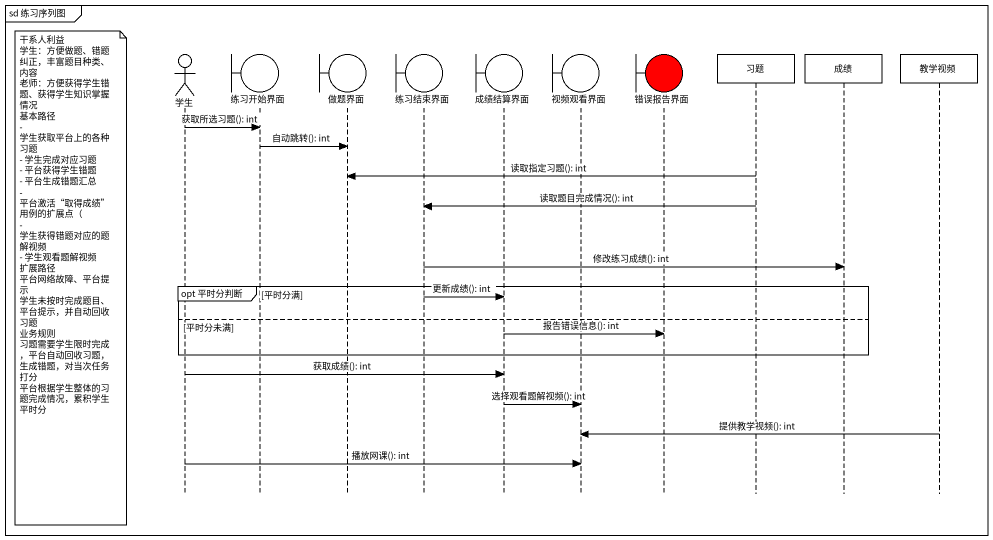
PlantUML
@startuml
mainframe sd 练习序列图
hide footbox
actor 学生
boundary 练习开始界面
boundary 做题界面
boundary 练习结束界面
boundary 成绩结算界面
boundary 视频观看界面
boundary 错误报告界面 #FF0000
participant 习题
participant 成绩
participant 教学视频

学生 -> 练习开始界面 : 获取所选习题(): int
练习开始界面 -> 做题界面 : 自动跳转(): int
习题 -> 做题界面 : 读取指定习题(): int
习题 -> 练习结束界面 : 读取题目完成情况(): int
练习结束界面 -> 成绩 : 修改练习成绩(): int
note left of 学生
  干系人利益
  学生：方便做题、错题纠正，丰富题目种类、内容
  老师：方便获得学生错题、获得学生知识掌握情况
  基本路径
  - 学生获取平台上的各种习题
  - 学生完成对应习题
  - 平台获得学生错题
  - 平台生成错题汇总
  - 平台激活“取得成绩”用例的扩展点（
  - 学生获得错题对应的题解视频
  - 学生观看题解视频
  扩展路径
  平台网络故障、平台提示
  学生未按时完成题目、平台提示，并自动回收习题
  业务规则
  习题需要学生限时完成，平台自动回收习题，生成错题，对当次任务打分
  平台根据学生整体的习题完成情况，累积学生平时分
end note
group opt 平时分判断 [平时分满]
  练习结束界面 -> 成绩结算界面 : 更新成绩(): int
else 平时分未满
  成绩结算界面 -> 错误报告界面 : 报告错误信息(): int
end
学生 -> 成绩结算界面 : 获取成绩(): int
成绩结算界面 -> 视频观看界面 : 选择观看题解视频(): int
教学视频 -> 视频观看界面 : 提供教学视频(): int
学生 -> 视频观看界面 : 播放网课(): int
@enduml
